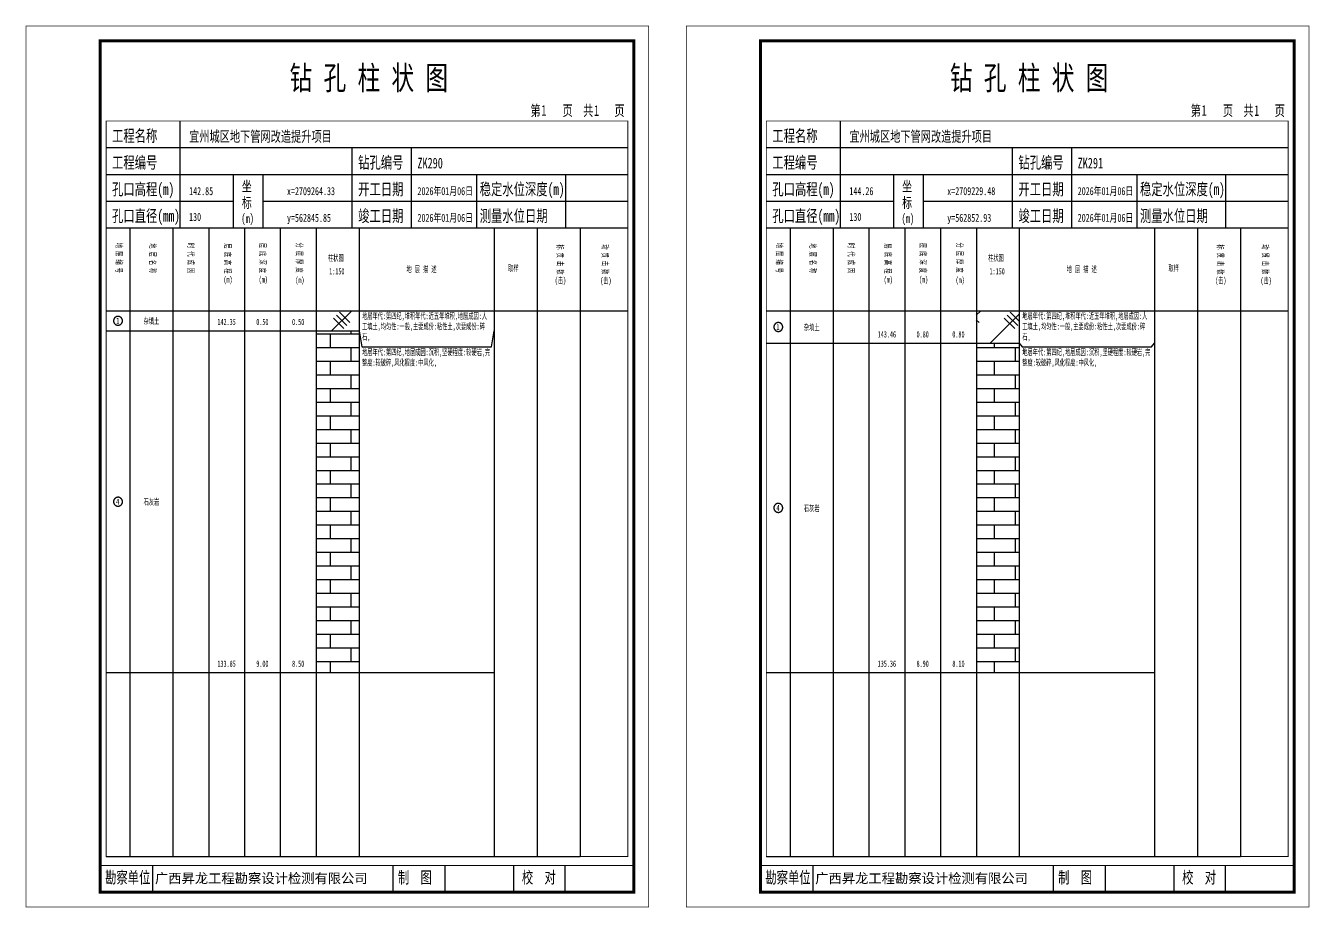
# Model space of a CAD drawing. Header units: millimetres. Extents: x 0 to 2711117, y 0 to 567555.
# Drawn here: x 63688.2 to 64121.2, y -0.1 to 297.1 of the extents above; entities that cross this region are included whole.
import ezdxf
from ezdxf.enums import TextEntityAlignment as Align

# ---------------------------------------------------------------- set-up
doc = ezdxf.new("R2010")
doc.units = ezdxf.units.MM
doc.layers.add('GICAD_POU_TEXTS', color=7, linetype='Continuous')
doc.layers.add('勘察点图例', color=7, linetype='Continuous')
doc.styles.add('HEAD_FONT', font='simfang.ttf', dxfattribs={"width": 0.6})
doc.styles.add('HEAD_FONT2', font='simfang.ttf', dxfattribs={"width": 0.6})
doc.styles.add('HT', font='simhei.ttf')
doc.styles.add('LZ_FONT', font='simfang.ttf', dxfattribs={"width": 0.7, "height": 8})
doc.styles.add('成果图图块', font='simfang.ttf', dxfattribs={"height": 2.5})
doc.styles.add('成果图表体', font='simfang.ttf', dxfattribs={"width": 0.6, "height": 2.1})
pattern_1 = [(45, (0, 0), (-7.0710678, 7.0710678), []), (135, (2.5, -1), (-14.1421356, -14.1421356), [5, -15]), (135, (1.5, -2), (-14.1421356, -14.1421356), [5, -15]), (135, (0.5, -3), (-14.1421356, -14.1421356), [5, -15]), (135, (16.5, -1), (-14.1421356, -14.1421356), [5, -15]), (135, (15.5, -2), (-14.1421356, -14.1421356), [5, -15]), (135, (14.5, -3), (-14.1421356, -14.1421356), [5, -15])]
pattern_2 = [(0, (0, 0), (0, 4.6), []), (90, (0, 0), (-7, 4.6), [4.6, -4.6])]

# ---------------------------------------------------------------- blocks, each defined once
blk = doc.blocks.new('ZK290')
for p, q in [((52, 229), (52, 265)), ((27, 256), (203, 256)), ((110, 229), (110, 256)), ((130, 229), (130, 256)), ((27, 247), (203, 247)), ((70, 229), (70, 247)), ((80, 229), (80, 247)), ((152, 229), (152, 247)), ((182, 229), (182, 247)), ((27, 238), (70, 238)), ((80, 238), (203, 238)), ((27, 229), (35.05, 229)), ((35.05, 229), (35.05, 17)), ((35.05, 229), (49.53, 229)), ((49.53, 229), (49.53, 17)), ((49.53, 229), (61.6, 229)), ((61.6, 229), (61.6, 17)), ((61.6, 229), (73.68, 229)), ((73.68, 229), (73.68, 17)), ((73.68, 229), (85.75, 229)), ((85.75, 229), (85.75, 17)), ((85.75, 229), (97.82, 229)), ((97.82, 229), (97.82, 17)), ((97.82, 229), (112.3, 229)), ((112.3, 229), (112.3, 17)), ((112.3, 229), (157.93, 229)), ((157.93, 229), (157.93, 17)), ((157.93, 229), (172.42, 229)), ((172.42, 229), (172.42, 17)), ((172.42, 229), (186.9, 229)), ((186.9, 229), (186.9, 17)), ((186.9, 229), (203, 229)), ((27, 201), (203, 201)), ((27, 17), (35.05, 17)), ((35.05, 17), (49.53, 17)), ((42.74, 4.95), (42.74, 13.95)), ((42.74, 4.95), (42.74, 13.95)), ((49.53, 17), (61.6, 17)), ((61.6, 17), (73.68, 17)), ((73.68, 17), (85.75, 17)), ((85.75, 17), (97.82, 17)), ((97.82, 17), (112.3, 17)), ((112.3, 17), (157.93, 17)), ((123.83, 4.95), (123.83, 13.95)), ((141.38, 4.95), (141.38, 13.95)), ((157.93, 17), (172.42, 17)), ((164.48, 4.95), (164.48, 13.95)), ((172.42, 17), (186.9, 17)), ((181.84, 4.95), (181.84, 13.95)), ((181.84, 4.95), (181.84, 13.95))]:
    blk.add_line(p, q)
for points, const_width in [([(0, 0), (210, 0), (210, 297), (0, 297)], 0.25), ([(25, 5), (205, 5), (205, 292), (25, 292)], 1), ([(27, 265), (203, 265), (203, 17), (27, 17)], 0.3)]:
    blk.add_lwpolyline(points, close=True, dxfattribs=dict(const_width=const_width))
at = {"const_width": 0.3}
for points in [[(27, 229), (203, 229)], [(25, 14), (205, 14)]]:
    blk.add_lwpolyline(points, dxfattribs=at)
at = {"style": 'LZ_FONT', "width": 0.7}
for s, height, p in [('钻 孔 柱 状 图', 8, (88.9, 275.54)), ('第', 3.6, (170.12, 266.7)), ('1', 3.6, (173.78, 266.75)), ('页', 3.6, (180.96, 266.7)), ('共', 3.6, (187.88, 266.7)), ('1', 3.6, (191.54, 266.7)), ('页', 3.6, (198.44, 266.7)), ('工程名称', 4, (29, 258)), ('宜州城区地下管网改造提升项目', 3.6, (55, 258)), ('工程编号', 4, (29, 249)), ('钻孔编号', 4, (112, 249)), ('ZK290', 3.6, (132, 249)), ('孔口高程(m)', 4, (29, 240)), ('142.85', 2.7, (55, 240)), ('坐', 3.5, (72.79, 241.24)), ('x=2709264.33', 2.7, (88, 240)), ('开工日期', 4, (112, 240)), ('2026年01月06日', 2.7, (132, 240)), ('稳定水位深度(m)', 4, (153, 240)), ('标', 3.5, (72.79, 235.7)), ('孔口直径(mm)', 4, (29, 231)), ('130', 2.7, (54.98, 231.31)), ('(m) ', 3, (72.59, 230.65)), ('竣工日期', 4, (112, 231)), ('2026年01月06日', 2.7, (132, 231)), ('测量水位日期', 4, (153, 231)), ('y=562845.85', 2.7, (88, 231)), ('勘察单位', 4, (26.65, 7.95)), ('制  图', 4, (125.4, 7.95)), ('校  对', 4, (167.22, 7.95))]:
    blk.add_text(s, height=height, dxfattribs=at).set_placement(p)
at = {"style": 'HT'}
blk.add_text('广西昇龙工程勘察设计检测有限公司', height=3.2865, dxfattribs=at).set_placement((43.48, 8.02))
at = {"char_height": 2.1, "width": 22.806, "attachment_point": 1, "rotation": 270, "style": 'HEAD_FONT'}
for s, insert in [('地 层 编 号', (32.46, 223.92)), ('地 层 名 称', (43.79, 223.76)), ('时 代 成 因', (56.67, 223.83)), ('层 底 高 程', (69.07, 223.71)), ('层 底 深 度', (80.9, 223.91)), ('分 层 厚 度', (93.26, 224.01)), ('标 贯 击 数', (181.21, 223.37)), ('动 贯 击 数', (196.38, 223.43))]:
    blk.add_mtext(s, dxfattribs=dict(at, insert=insert))
at = {"char_height": 2.1, "attachment_point": 1}
for s, insert, width, style in [('柱状图', (101.82, 219.87), 7.855, 'HEAD_FONT2'), ('取样', (162.58, 216.44), 7.855, 'HEAD_FONT2'), ('(m)', (66.58, 212.56), 4.7944, 'HEAD_FONT'), ('(m)', (78.47, 212.61), 4.7944, 'HEAD_FONT'), ('(m)', (90.81, 212.43), 4.7944, 'HEAD_FONT'), ('1:150', (102.26, 215.36), 6.9223, 'HEAD_FONT2'), ('地 层 描 述', (128.29, 216.11), 22.0781, 'HEAD_FONT2'), ('(击)', (178.33, 212.31), 7.855, 'HEAD_FONT2'), ('(击)', (193.64, 212.22), 7.855, 'HEAD_FONT2')]:
    blk.add_mtext(s, dxfattribs=dict(at, insert=insert, width=width, style=style))
blk = doc.blocks.new('ZK290_0')
at = {"color": 7}
blk.add_polyline3d([(-1.5, 0.02, 0), (-1.5, -0.06, 0), (-1.49, -0.13, 0), (-1.48, -0.2, 0), (-1.47, -0.28, 0), (-1.46, -0.35, 0), (-1.44, -0.42, 0), (-1.41, -0.49, 0), (-1.39, -0.56, 0), (-1.36, -0.63, 0), (-1.32, -0.69, 0), (-1.29, -0.76, 0), (-1.25, -0.82, 0), (-1.2, -0.88, 0), (-1.16, -0.94, 0), (-1.11, -0.99, 0), (-1.06, -1.04, 0), (-1.01, -1.1, 0), (-0.95, -1.14, 0), (-0.89, -1.19, 0), (-0.83, -1.23, 0), (-0.77, -1.27, 0), (-0.71, -1.31, 0), (-0.64, -1.34, 0), (-0.57, -1.37, 0), (-0.51, -1.4, 0), (-0.44, -1.42, 0), (-0.36, -1.44, 0), (-0.29, -1.46, 0), (-0.22, -1.47, 0), (-0.15, -1.48, 0), (-0.07, -1.48, 0), (0, -1.48, 0), (0.07, -1.48, 0), (0.15, -1.48, 0), (0.22, -1.47, 0), (0.29, -1.46, 0), (0.36, -1.44, 0), (0.44, -1.42, 0), (0.51, -1.4, 0), (0.57, -1.37, 0), (0.64, -1.34, 0), (0.71, -1.31, 0), (0.77, -1.27, 0), (0.83, -1.23, 0), (0.89, -1.19, 0), (0.95, -1.14, 0), (1.01, -1.1, 0), (1.06, -1.04, 0), (1.11, -0.99, 0), (1.16, -0.94, 0), (1.2, -0.88, 0), (1.25, -0.82, 0), (1.29, -0.76, 0), (1.32, -0.69, 0), (1.36, -0.63, 0), (1.39, -0.56, 0), (1.41, -0.49, 0), (1.44, -0.42, 0), (1.46, -0.35, 0), (1.47, -0.28, 0), (1.48, -0.2, 0), (1.49, -0.13, 0), (1.5, -0.06, 0), (1.5, 0.02, 0), (1.5, 0.09, 0), (1.49, 0.16, 0), (1.48, 0.24, 0), (1.47, 0.31, 0), (1.46, 0.38, 0), (1.44, 0.45, 0), (1.41, 0.52, 0), (1.39, 0.59, 0), (1.36, 0.66, 0), (1.32, 0.72, 0), (1.29, 0.79, 0), (1.25, 0.85, 0), (1.2, 0.91, 0), (1.16, 0.97, 0), (1.11, 1.02, 0), (1.06, 1.08, 0), (1.01, 1.13, 0), (0.95, 1.18, 0), (0.89, 1.22, 0), (0.83, 1.26, 0), (0.77, 1.3, 0), (0.71, 1.34, 0), (0.64, 1.37, 0), (0.57, 1.4, 0), (0.51, 1.43, 0), (0.44, 1.45, 0), (0.36, 1.47, 0), (0.29, 1.49, 0), (0.22, 1.5, 0), (0.15, 1.51, 0), (0.07, 1.51, 0), (0, 1.52, 0), (-0.07, 1.51, 0), (-0.15, 1.51, 0), (-0.22, 1.5, 0), (-0.29, 1.49, 0), (-0.36, 1.47, 0), (-0.44, 1.45, 0), (-0.51, 1.43, 0), (-0.57, 1.4, 0), (-0.64, 1.37, 0), (-0.71, 1.34, 0), (-0.77, 1.3, 0), (-0.83, 1.26, 0), (-0.89, 1.22, 0), (-0.95, 1.18, 0), (-1.01, 1.13, 0), (-1.06, 1.08, 0), (-1.11, 1.02, 0), (-1.16, 0.97, 0), (-1.2, 0.91, 0), (-1.25, 0.85, 0), (-1.29, 0.79, 0), (-1.32, 0.72, 0), (-1.36, 0.66, 0), (-1.39, 0.59, 0), (-1.41, 0.52, 0), (-1.44, 0.45, 0), (-1.46, 0.38, 0), (-1.47, 0.31, 0), (-1.48, 0.24, 0), (-1.49, 0.16, 0), (-1.5, 0.09, 0), (-1.5, 0.02, 0)], dxfattribs=at)
at = {"layer": 'GICAD_POU_TEXTS', "color": 7, "style": '成果图图块', "width": 0.7}
blk.add_text('1', height=2, dxfattribs=at).set_placement((-0.09, -0.99), align=Align.CENTER)
blk = doc.blocks.new('ZK290_1')
at = {"color": 7}
blk.add_polyline3d([(-1.5, 0.02, 0), (-1.5, -0.06, 0), (-1.49, -0.13, 0), (-1.48, -0.2, 0), (-1.47, -0.28, 0), (-1.46, -0.35, 0), (-1.44, -0.42, 0), (-1.41, -0.49, 0), (-1.39, -0.56, 0), (-1.36, -0.63, 0), (-1.32, -0.69, 0), (-1.29, -0.76, 0), (-1.25, -0.82, 0), (-1.2, -0.88, 0), (-1.16, -0.94, 0), (-1.11, -0.99, 0), (-1.06, -1.04, 0), (-1.01, -1.1, 0), (-0.95, -1.14, 0), (-0.89, -1.19, 0), (-0.83, -1.23, 0), (-0.77, -1.27, 0), (-0.71, -1.31, 0), (-0.64, -1.34, 0), (-0.57, -1.37, 0), (-0.51, -1.4, 0), (-0.44, -1.42, 0), (-0.36, -1.44, 0), (-0.29, -1.46, 0), (-0.22, -1.47, 0), (-0.15, -1.48, 0), (-0.07, -1.48, 0), (0, -1.48, 0), (0.07, -1.48, 0), (0.15, -1.48, 0), (0.22, -1.47, 0), (0.29, -1.46, 0), (0.36, -1.44, 0), (0.44, -1.42, 0), (0.51, -1.4, 0), (0.57, -1.37, 0), (0.64, -1.34, 0), (0.71, -1.31, 0), (0.77, -1.27, 0), (0.83, -1.23, 0), (0.89, -1.19, 0), (0.95, -1.14, 0), (1.01, -1.1, 0), (1.06, -1.04, 0), (1.11, -0.99, 0), (1.16, -0.94, 0), (1.2, -0.88, 0), (1.25, -0.82, 0), (1.29, -0.76, 0), (1.32, -0.69, 0), (1.36, -0.63, 0), (1.39, -0.56, 0), (1.41, -0.49, 0), (1.44, -0.42, 0), (1.46, -0.35, 0), (1.47, -0.28, 0), (1.48, -0.2, 0), (1.49, -0.13, 0), (1.5, -0.06, 0), (1.5, 0.02, 0), (1.5, 0.09, 0), (1.49, 0.16, 0), (1.48, 0.24, 0), (1.47, 0.31, 0), (1.46, 0.38, 0), (1.44, 0.45, 0), (1.41, 0.52, 0), (1.39, 0.59, 0), (1.36, 0.66, 0), (1.32, 0.72, 0), (1.29, 0.79, 0), (1.25, 0.85, 0), (1.2, 0.91, 0), (1.16, 0.97, 0), (1.11, 1.02, 0), (1.06, 1.08, 0), (1.01, 1.13, 0), (0.95, 1.18, 0), (0.89, 1.22, 0), (0.83, 1.26, 0), (0.77, 1.3, 0), (0.71, 1.34, 0), (0.64, 1.37, 0), (0.57, 1.4, 0), (0.51, 1.43, 0), (0.44, 1.45, 0), (0.36, 1.47, 0), (0.29, 1.49, 0), (0.22, 1.5, 0), (0.15, 1.51, 0), (0.07, 1.51, 0), (0, 1.52, 0), (-0.07, 1.51, 0), (-0.15, 1.51, 0), (-0.22, 1.5, 0), (-0.29, 1.49, 0), (-0.36, 1.47, 0), (-0.44, 1.45, 0), (-0.51, 1.43, 0), (-0.57, 1.4, 0), (-0.64, 1.37, 0), (-0.71, 1.34, 0), (-0.77, 1.3, 0), (-0.83, 1.26, 0), (-0.89, 1.22, 0), (-0.95, 1.18, 0), (-1.01, 1.13, 0), (-1.06, 1.08, 0), (-1.11, 1.02, 0), (-1.16, 0.97, 0), (-1.2, 0.91, 0), (-1.25, 0.85, 0), (-1.29, 0.79, 0), (-1.32, 0.72, 0), (-1.36, 0.66, 0), (-1.39, 0.59, 0), (-1.41, 0.52, 0), (-1.44, 0.45, 0), (-1.46, 0.38, 0), (-1.47, 0.31, 0), (-1.48, 0.24, 0), (-1.49, 0.16, 0), (-1.5, 0.09, 0), (-1.5, 0.02, 0)], dxfattribs=at)
at = {"layer": 'GICAD_POU_TEXTS', "color": 7, "style": '成果图图块', "width": 0.7}
blk.add_text('4', height=2, dxfattribs=at).set_placement((-0.09, -0.99), align=Align.CENTER)
blk = doc.blocks.new('ZK291')
for p, q in [((52, 229), (52, 265)), ((27, 256), (203, 256)), ((110, 229), (110, 256)), ((130, 229), (130, 256)), ((27, 247), (203, 247)), ((70, 229), (70, 247)), ((80, 229), (80, 247)), ((152, 229), (152, 247)), ((182, 229), (182, 247)), ((27, 238), (70, 238)), ((80, 238), (203, 238)), ((27, 229), (35.05, 229)), ((35.05, 229), (35.05, 17)), ((35.05, 229), (49.53, 229)), ((49.53, 229), (49.53, 17)), ((49.53, 229), (61.6, 229)), ((61.6, 229), (61.6, 17)), ((61.6, 229), (73.68, 229)), ((73.68, 229), (73.68, 17)), ((73.68, 229), (85.75, 229)), ((85.75, 229), (85.75, 17)), ((85.75, 229), (97.82, 229)), ((97.82, 229), (97.82, 17)), ((97.82, 229), (112.3, 229)), ((112.3, 229), (112.3, 17)), ((112.3, 229), (157.93, 229)), ((157.93, 229), (157.93, 17)), ((157.93, 229), (172.42, 229)), ((172.42, 229), (172.42, 17)), ((172.42, 229), (186.9, 229)), ((186.9, 229), (186.9, 17)), ((186.9, 229), (203, 229)), ((27, 201), (203, 201)), ((27, 17), (35.05, 17)), ((35.05, 17), (49.53, 17)), ((42.74, 4.95), (42.74, 13.95)), ((42.74, 4.95), (42.74, 13.95)), ((49.53, 17), (61.6, 17)), ((61.6, 17), (73.68, 17)), ((73.68, 17), (85.75, 17)), ((85.75, 17), (97.82, 17)), ((97.82, 17), (112.3, 17)), ((112.3, 17), (157.93, 17)), ((123.83, 4.95), (123.83, 13.95)), ((141.38, 4.95), (141.38, 13.95)), ((157.93, 17), (172.42, 17)), ((164.48, 4.95), (164.48, 13.95)), ((172.42, 17), (186.9, 17)), ((181.84, 4.95), (181.84, 13.95)), ((181.84, 4.95), (181.84, 13.95))]:
    blk.add_line(p, q)
for points, const_width in [([(0, 0), (210, 0), (210, 297), (0, 297)], 0.25), ([(25, 5), (205, 5), (205, 292), (25, 292)], 1), ([(27, 265), (203, 265), (203, 17), (27, 17)], 0.3)]:
    blk.add_lwpolyline(points, close=True, dxfattribs=dict(const_width=const_width))
at = {"const_width": 0.3}
for points in [[(27, 229), (203, 229)], [(25, 14), (205, 14)]]:
    blk.add_lwpolyline(points, dxfattribs=at)
at = {"style": 'LZ_FONT', "width": 0.7}
for s, height, p in [('钻 孔 柱 状 图', 8, (88.9, 275.54)), ('第', 3.6, (170.12, 266.7)), ('1', 3.6, (173.78, 266.75)), ('页', 3.6, (180.96, 266.7)), ('共', 3.6, (187.88, 266.7)), ('1', 3.6, (191.54, 266.7)), ('页', 3.6, (198.44, 266.7)), ('工程名称', 4, (29, 258)), ('宜州城区地下管网改造提升项目', 3.6, (55, 258)), ('工程编号', 4, (29, 249)), ('钻孔编号', 4, (112, 249)), ('ZK291', 3.6, (132, 249)), ('孔口高程(m)', 4, (29, 240)), ('144.26', 2.7, (55, 240)), ('坐', 3.5, (72.79, 241.24)), ('x=2709229.48', 2.7, (88, 240)), ('开工日期', 4, (112, 240)), ('2026年01月06日', 2.7, (132, 240)), ('稳定水位深度(m)', 4, (153, 240)), ('标', 3.5, (72.79, 235.7)), ('孔口直径(mm)', 4, (29, 231)), ('130', 2.7, (54.98, 231.31)), ('(m) ', 3, (72.59, 230.65)), ('竣工日期', 4, (112, 231)), ('2026年01月06日', 2.7, (132, 231)), ('测量水位日期', 4, (153, 231)), ('y=562852.93', 2.7, (88, 231)), ('勘察单位', 4, (26.65, 7.95)), ('制  图', 4, (125.4, 7.95)), ('校  对', 4, (167.22, 7.95))]:
    blk.add_text(s, height=height, dxfattribs=at).set_placement(p)
at = {"style": 'HT'}
blk.add_text('广西昇龙工程勘察设计检测有限公司', height=3.2865, dxfattribs=at).set_placement((43.48, 8.02))
at = {"char_height": 2.1, "width": 22.806, "attachment_point": 1, "rotation": 270, "style": 'HEAD_FONT'}
for s, insert in [('地 层 编 号', (32.46, 223.92)), ('地 层 名 称', (43.79, 223.76)), ('时 代 成 因', (56.67, 223.83)), ('层 底 高 程', (69.07, 223.71)), ('层 底 深 度', (80.9, 223.91)), ('分 层 厚 度', (93.26, 224.01)), ('标 贯 击 数', (181.21, 223.37)), ('动 贯 击 数', (196.38, 223.43))]:
    blk.add_mtext(s, dxfattribs=dict(at, insert=insert))
at = {"char_height": 2.1, "attachment_point": 1}
for s, insert, width, style in [('柱状图', (101.82, 219.87), 7.855, 'HEAD_FONT2'), ('取样', (162.58, 216.44), 7.855, 'HEAD_FONT2'), ('(m)', (66.58, 212.56), 4.7944, 'HEAD_FONT'), ('(m)', (78.47, 212.61), 4.7944, 'HEAD_FONT'), ('(m)', (90.81, 212.43), 4.7944, 'HEAD_FONT'), ('1:150', (102.26, 215.36), 6.9223, 'HEAD_FONT2'), ('地 层 描 述', (128.29, 216.11), 22.0781, 'HEAD_FONT2'), ('(击)', (178.33, 212.31), 7.855, 'HEAD_FONT2'), ('(击)', (193.64, 212.22), 7.855, 'HEAD_FONT2')]:
    blk.add_mtext(s, dxfattribs=dict(at, insert=insert, width=width, style=style))
blk = doc.blocks.new('ZK291_0')
at = {"color": 7}
blk.add_polyline3d([(-1.5, 0.02, 0), (-1.5, -0.06, 0), (-1.49, -0.13, 0), (-1.48, -0.2, 0), (-1.47, -0.28, 0), (-1.46, -0.35, 0), (-1.44, -0.42, 0), (-1.41, -0.49, 0), (-1.39, -0.56, 0), (-1.36, -0.63, 0), (-1.32, -0.69, 0), (-1.29, -0.76, 0), (-1.25, -0.82, 0), (-1.2, -0.88, 0), (-1.16, -0.94, 0), (-1.11, -0.99, 0), (-1.06, -1.04, 0), (-1.01, -1.1, 0), (-0.95, -1.14, 0), (-0.89, -1.19, 0), (-0.83, -1.23, 0), (-0.77, -1.27, 0), (-0.71, -1.31, 0), (-0.64, -1.34, 0), (-0.57, -1.37, 0), (-0.51, -1.4, 0), (-0.44, -1.42, 0), (-0.36, -1.44, 0), (-0.29, -1.46, 0), (-0.22, -1.47, 0), (-0.15, -1.48, 0), (-0.07, -1.48, 0), (0, -1.48, 0), (0.07, -1.48, 0), (0.15, -1.48, 0), (0.22, -1.47, 0), (0.29, -1.46, 0), (0.36, -1.44, 0), (0.44, -1.42, 0), (0.51, -1.4, 0), (0.57, -1.37, 0), (0.64, -1.34, 0), (0.71, -1.31, 0), (0.77, -1.27, 0), (0.83, -1.23, 0), (0.89, -1.19, 0), (0.95, -1.14, 0), (1.01, -1.1, 0), (1.06, -1.04, 0), (1.11, -0.99, 0), (1.16, -0.94, 0), (1.2, -0.88, 0), (1.25, -0.82, 0), (1.29, -0.76, 0), (1.32, -0.69, 0), (1.36, -0.63, 0), (1.39, -0.56, 0), (1.41, -0.49, 0), (1.44, -0.42, 0), (1.46, -0.35, 0), (1.47, -0.28, 0), (1.48, -0.2, 0), (1.49, -0.13, 0), (1.5, -0.06, 0), (1.5, 0.02, 0), (1.5, 0.09, 0), (1.49, 0.16, 0), (1.48, 0.24, 0), (1.47, 0.31, 0), (1.46, 0.38, 0), (1.44, 0.45, 0), (1.41, 0.52, 0), (1.39, 0.59, 0), (1.36, 0.66, 0), (1.32, 0.72, 0), (1.29, 0.79, 0), (1.25, 0.85, 0), (1.2, 0.91, 0), (1.16, 0.97, 0), (1.11, 1.02, 0), (1.06, 1.08, 0), (1.01, 1.13, 0), (0.95, 1.18, 0), (0.89, 1.22, 0), (0.83, 1.26, 0), (0.77, 1.3, 0), (0.71, 1.34, 0), (0.64, 1.37, 0), (0.57, 1.4, 0), (0.51, 1.43, 0), (0.44, 1.45, 0), (0.36, 1.47, 0), (0.29, 1.49, 0), (0.22, 1.5, 0), (0.15, 1.51, 0), (0.07, 1.51, 0), (0, 1.52, 0), (-0.07, 1.51, 0), (-0.15, 1.51, 0), (-0.22, 1.5, 0), (-0.29, 1.49, 0), (-0.36, 1.47, 0), (-0.44, 1.45, 0), (-0.51, 1.43, 0), (-0.57, 1.4, 0), (-0.64, 1.37, 0), (-0.71, 1.34, 0), (-0.77, 1.3, 0), (-0.83, 1.26, 0), (-0.89, 1.22, 0), (-0.95, 1.18, 0), (-1.01, 1.13, 0), (-1.06, 1.08, 0), (-1.11, 1.02, 0), (-1.16, 0.97, 0), (-1.2, 0.91, 0), (-1.25, 0.85, 0), (-1.29, 0.79, 0), (-1.32, 0.72, 0), (-1.36, 0.66, 0), (-1.39, 0.59, 0), (-1.41, 0.52, 0), (-1.44, 0.45, 0), (-1.46, 0.38, 0), (-1.47, 0.31, 0), (-1.48, 0.24, 0), (-1.49, 0.16, 0), (-1.5, 0.09, 0), (-1.5, 0.02, 0)], dxfattribs=at)
at = {"layer": 'GICAD_POU_TEXTS', "color": 7, "style": '成果图图块', "width": 0.7}
blk.add_text('1', height=2, dxfattribs=at).set_placement((-0.09, -0.99), align=Align.CENTER)
blk = doc.blocks.new('ZK291_1')
at = {"color": 7}
blk.add_polyline3d([(-1.5, 0.02, 0), (-1.5, -0.06, 0), (-1.49, -0.13, 0), (-1.48, -0.2, 0), (-1.47, -0.28, 0), (-1.46, -0.35, 0), (-1.44, -0.42, 0), (-1.41, -0.49, 0), (-1.39, -0.56, 0), (-1.36, -0.63, 0), (-1.32, -0.69, 0), (-1.29, -0.76, 0), (-1.25, -0.82, 0), (-1.2, -0.88, 0), (-1.16, -0.94, 0), (-1.11, -0.99, 0), (-1.06, -1.04, 0), (-1.01, -1.1, 0), (-0.95, -1.14, 0), (-0.89, -1.19, 0), (-0.83, -1.23, 0), (-0.77, -1.27, 0), (-0.71, -1.31, 0), (-0.64, -1.34, 0), (-0.57, -1.37, 0), (-0.51, -1.4, 0), (-0.44, -1.42, 0), (-0.36, -1.44, 0), (-0.29, -1.46, 0), (-0.22, -1.47, 0), (-0.15, -1.48, 0), (-0.07, -1.48, 0), (0, -1.48, 0), (0.07, -1.48, 0), (0.15, -1.48, 0), (0.22, -1.47, 0), (0.29, -1.46, 0), (0.36, -1.44, 0), (0.44, -1.42, 0), (0.51, -1.4, 0), (0.57, -1.37, 0), (0.64, -1.34, 0), (0.71, -1.31, 0), (0.77, -1.27, 0), (0.83, -1.23, 0), (0.89, -1.19, 0), (0.95, -1.14, 0), (1.01, -1.1, 0), (1.06, -1.04, 0), (1.11, -0.99, 0), (1.16, -0.94, 0), (1.2, -0.88, 0), (1.25, -0.82, 0), (1.29, -0.76, 0), (1.32, -0.69, 0), (1.36, -0.63, 0), (1.39, -0.56, 0), (1.41, -0.49, 0), (1.44, -0.42, 0), (1.46, -0.35, 0), (1.47, -0.28, 0), (1.48, -0.2, 0), (1.49, -0.13, 0), (1.5, -0.06, 0), (1.5, 0.02, 0), (1.5, 0.09, 0), (1.49, 0.16, 0), (1.48, 0.24, 0), (1.47, 0.31, 0), (1.46, 0.38, 0), (1.44, 0.45, 0), (1.41, 0.52, 0), (1.39, 0.59, 0), (1.36, 0.66, 0), (1.32, 0.72, 0), (1.29, 0.79, 0), (1.25, 0.85, 0), (1.2, 0.91, 0), (1.16, 0.97, 0), (1.11, 1.02, 0), (1.06, 1.08, 0), (1.01, 1.13, 0), (0.95, 1.18, 0), (0.89, 1.22, 0), (0.83, 1.26, 0), (0.77, 1.3, 0), (0.71, 1.34, 0), (0.64, 1.37, 0), (0.57, 1.4, 0), (0.51, 1.43, 0), (0.44, 1.45, 0), (0.36, 1.47, 0), (0.29, 1.49, 0), (0.22, 1.5, 0), (0.15, 1.51, 0), (0.07, 1.51, 0), (0, 1.52, 0), (-0.07, 1.51, 0), (-0.15, 1.51, 0), (-0.22, 1.5, 0), (-0.29, 1.49, 0), (-0.36, 1.47, 0), (-0.44, 1.45, 0), (-0.51, 1.43, 0), (-0.57, 1.4, 0), (-0.64, 1.37, 0), (-0.71, 1.34, 0), (-0.77, 1.3, 0), (-0.83, 1.26, 0), (-0.89, 1.22, 0), (-0.95, 1.18, 0), (-1.01, 1.13, 0), (-1.06, 1.08, 0), (-1.11, 1.02, 0), (-1.16, 0.97, 0), (-1.2, 0.91, 0), (-1.25, 0.85, 0), (-1.29, 0.79, 0), (-1.32, 0.72, 0), (-1.36, 0.66, 0), (-1.39, 0.59, 0), (-1.41, 0.52, 0), (-1.44, 0.45, 0), (-1.46, 0.38, 0), (-1.47, 0.31, 0), (-1.48, 0.24, 0), (-1.49, 0.16, 0), (-1.5, 0.09, 0), (-1.5, 0.02, 0)], dxfattribs=at)
at = {"layer": 'GICAD_POU_TEXTS', "color": 7, "style": '成果图图块', "width": 0.7}
blk.add_text('4', height=2, dxfattribs=at).set_placement((-0.09, -0.99), align=Align.CENTER)

msp = doc.modelspace()

# ---------------------------------------------------------------- hatches: boundary and pattern name
at = {"layer": '勘察点图例'}
h = msp.add_hatch(dxfattribs=at)
h.set_pattern_fill('GKZTT', color=256, scale=0.5, style=0, pattern_type=2)
h.set_pattern_definition(pattern_1)
h.paths.add_polyline_path([(63786.16, 194.22), (63800.64, 194.22), (63800.64, 201), (63786.16, 201)])
h = msp.add_hatch(dxfattribs=at)
h.set_pattern_fill('GKZTT', color=256, scale=0.5, style=0, pattern_type=2)
h.set_pattern_definition(pattern_1)
h.paths.add_polyline_path([(64008.84, 190.03), (64023.33, 190.03), (64023.33, 201), (64008.84, 201)])
h = msp.add_hatch(dxfattribs=at)
h.set_pattern_fill('GKSHY', color=256, scale=0.5, style=0, pattern_type=2)
h.set_pattern_definition(pattern_2)
h.paths.add_polyline_path([(63786.16, 79), (63800.64, 79), (63800.64, 194.22), (63786.16, 194.22)])
h = msp.add_hatch(dxfattribs=at)
h.set_pattern_fill('GKSHY', color=256, scale=0.5, style=0, pattern_type=2)
h.set_pattern_definition(pattern_2)
h.paths.add_polyline_path([(64008.84, 79), (64023.33, 79), (64023.33, 190.03), (64008.84, 190.03)])

# ---------------------------------------------------------------- linework, layer by layer
for p, q in [((63715.34, 194.22), (63800.64, 194.22)), ((63800.64, 194.22), (63801.64, 188.81)), ((63845.27, 188.81), (63846.27, 194.22)), ((63801.64, 188.81), (63845.27, 188.81)), ((63938.03, 190.03), (64023.33, 190.03)), ((64023.33, 190.03), (64024.33, 188.81)), ((64024.33, 188.81), (64067.96, 188.81)), ((64067.96, 188.81), (64068.96, 190.03)), ((63715.34, 79), (63800.64, 79)), ((63800.64, 79), (63846.27, 79)), ((63938.03, 79), (64023.33, 79)), ((64023.33, 79), (64068.96, 79))]:
    msp.add_line(p, q, dxfattribs=at)

# ---------------------------------------------------------------- block references
for name, p in [('ZK290', (63688.34, 0)), ('ZK291', (63911.03, 0)), ('ZK290_0', (63719.36, 197.61)), ('ZK291_0', (63942.05, 195.52)), ('ZK290_1', (63719.36, 136.61)), ('ZK291_1', (63942.05, 134.52))]:
    msp.add_blockref(name, p, dxfattribs=at)

# ---------------------------------------------------------------- texts
at = {"layer": '勘察点图例', "style": '成果图表体', "width": 0.6}
for s, p in [('杂填土', (63730.63, 197.61)), ('142.35', (63755.98, 197.22)), ('0.50', (63768.05, 197.22)), ('0.50', (63780.12, 197.22)), ('杂填土', (63953.32, 195.52)), ('143.46', (63978.67, 193.03)), ('0.80', (63990.74, 193.03)), ('0.80', (64002.81, 193.03)), ('石灰岩', (63730.63, 136.61)), ('石灰岩', (63953.32, 134.52)), ('133.85', (63755.98, 82)), ('9.00', (63768.05, 82)), ('8.50', (63780.12, 82)), ('135.36', (63978.67, 82)), ('8.90', (63990.74, 82)), ('8.10', (64002.81, 82))]:
    msp.add_text(s, height=2.1, dxfattribs=at).set_placement(p, align=Align.MIDDLE)
at = {"layer": '勘察点图例', "char_height": 2.1, "width": 43.6296, "attachment_point": 1, "style": '成果图表体'}
for s, insert in [('地层年代:第四纪,堆积年代:近五年堆积,地层成因:人工填土,均匀性:一般,主要成份:粘性土,次要成份:碎石,', (63801.64, 200.3)), ('地层年代:第四纪,堆积年代:近五年堆积,地层成因:人工填土,均匀性:一般,主要成份:粘性土,次要成份:碎石,', (64024.33, 200.3)), ('地层年代:第四纪,地层成因:沉积,坚硬程度:较硬岩,完整度:较破碎,风化程度:中风化,', (63801.64, 188.11)), ('地层年代:第四纪,地层成因:沉积,坚硬程度:较硬岩,完整度:较破碎,风化程度:中风化,', (64024.33, 188.11))]:
    msp.add_mtext(s, dxfattribs=dict(at, insert=insert))

doc.saveas('drawing.dxf')
